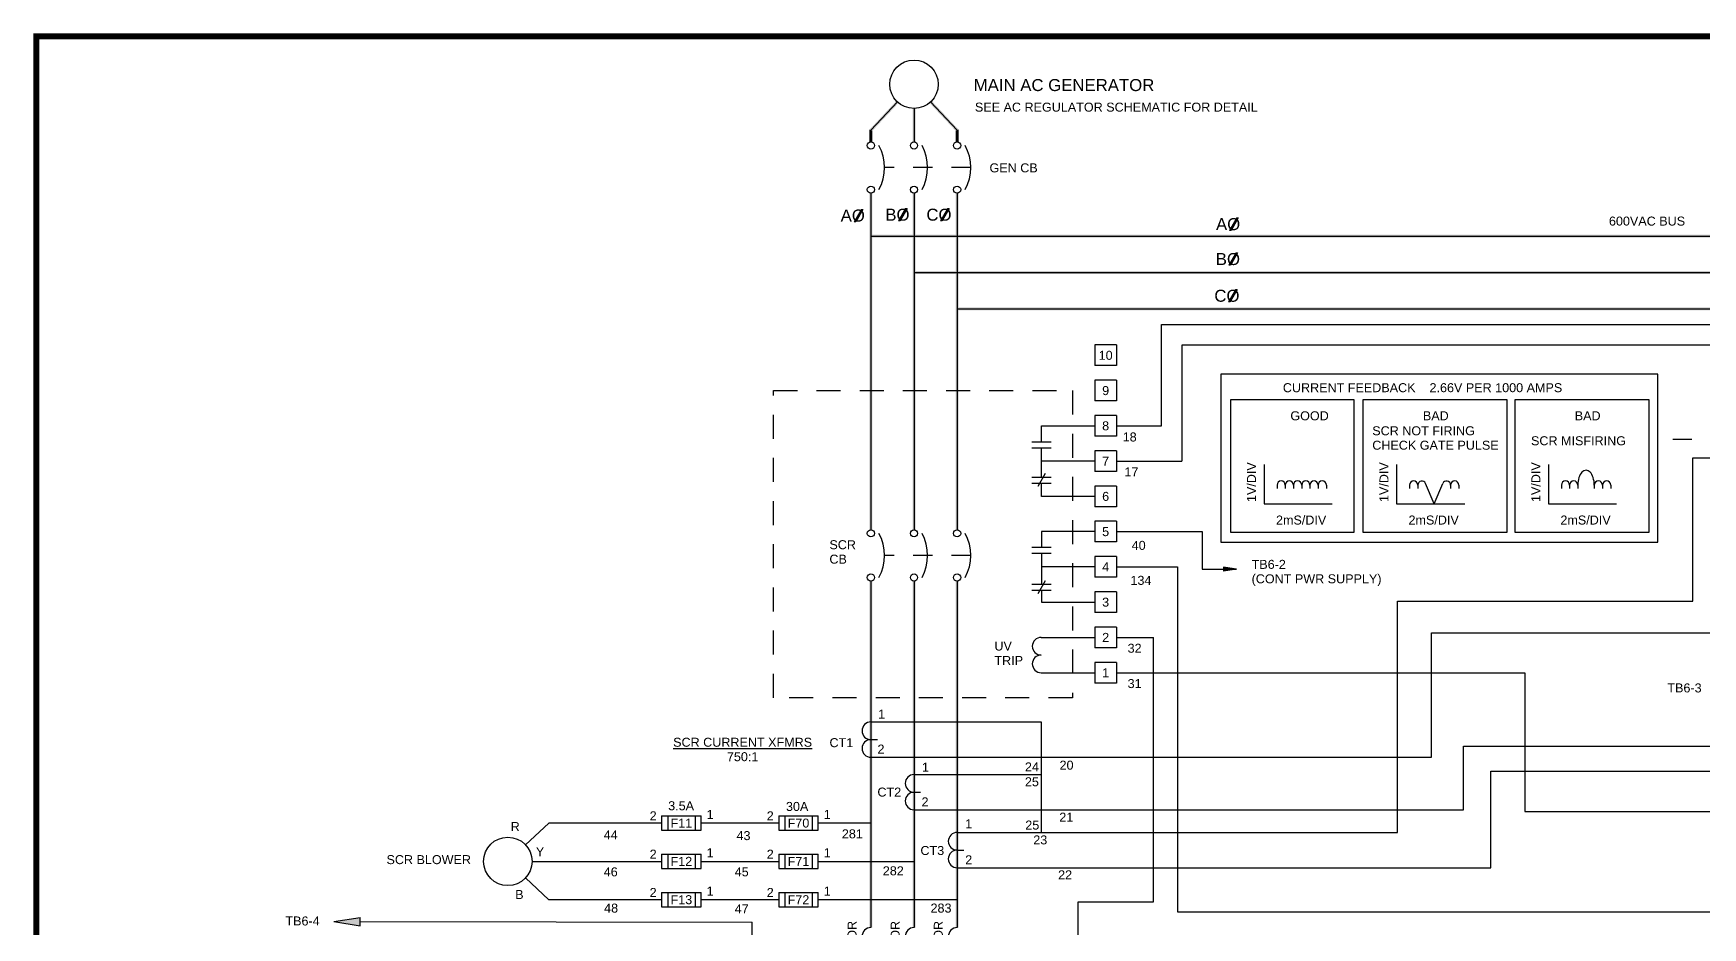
# Model space of a CAD drawing. Extents: x 1.5 to 19.5, y -3 to 8.3.
# Drawn here: x 1.51 to 10.21, y 3.6 to 8.26 of the extents above; entities that cross this region are included whole.
import ezdxf
from ezdxf.enums import TextEntityAlignment as Align

# ---------------------------------------------------------------- set-up
doc = ezdxf.new("R2010")
doc.units = 0
doc.header["$MEASUREMENT"] = 0
doc.linetypes.add('DASHED2', pattern=[0.375, 0.25, -0.125])
doc.layers.get('0').update_dxf_attribs({"linetype": 'CONTINUOUS'})
doc.layers.add('DRAWING', color=7, linetype='CONTINUOUS')
doc.styles.get("Standard").update_dxf_attribs({"font": 'ARIAL.TTF'})

# ---------------------------------------------------------------- blocks, each defined once
blk = doc.blocks.new('voltage_indicator')
blk.add_hatch(color=256).paths.add_polyline_path([(-0.0215, 0), (0, 0.1362), (0.0215, 0), (0, 0)])
for p, q in [((0, 0.1362), (-0.0215, 0)), ((0, 0.1362), (0.0215, 0)), ((-0.0215, 0), (0.0215, 0))]:
    blk.add_line(p, q)
blk = doc.blocks.new('connection')
blk.add_circle((0.074, 0), 0.0744)
blk = doc.blocks.new('CircuitBreaker')
blk.add_arc((-0.1719, -0.1337), 0.2429, 331.70714, 28.29286)
at = {"xscale": 0.25, "yscale": 0.25, "zscale": 0.25}
for p in [(-0.0186, -0.0186), (-0.0186, -0.2489)]:
    blk.add_blockref('connection', p, dxfattribs=at)
blk = doc.blocks.new('pot_arrow')
blk.add_hatch(color=256).paths.add_polyline_path([(-0.0681, 0.0108), (-0.0681, -0.0108), (0, 0)])
for p, q in [((-0.0681, 0.0108), (-0.0681, -0.0108)), ((0, 0), (-0.0681, 0.0108)), ((0, 0), (-0.0681, -0.0108))]:
    blk.add_line(p, q)
blk = doc.blocks.new('npcap')
for p, q in [((0, 0.0508), (0, -0.0508)), ((0.0312, 0.0508), (0.0312, -0.0508))]:
    blk.add_line(p, q)
blk = doc.blocks.new('N_C_contact')
for p, q in [((0.0508, 0.0312), (-0.0508, 0.0312)), ((0.0508, 0), (-0.0508, 0)), ((-0.0197, -0.0185), (0.0197, 0.0498))]:
    blk.add_line(p, q)
blk = doc.blocks.new('A_phase')
h = blk.add_hatch(color=256)
h.paths.add_polyline_path([(0.1, -0.0335), (0.1076, -0.0335), (0.1449, 0.0311), (0.1373, 0.0311)], flags=16)
h.paths.add_polyline_path([(0.0099, -0.0497), (0.1646, -0.0497), (0.1646, 0.0473), (0.0099, 0.0473)], flags=9)
for p, q in [((0.1373, 0.0311), (0.1, -0.0335)), ((0.1449, 0.0311), (0.1076, -0.0335)), ((0.1373, 0.0311), (0.1449, 0.0311)), ((0.1076, -0.0335), (0.1, -0.0335))]:
    blk.add_line(p, q)
blk.add_text('AO', height=0.0625).set_placement((0.0289, -0.0324))
blk = doc.blocks.new('B_phase')
h = blk.add_hatch(color=256)
h.paths.add_polyline_path([(0.0939, -0.0314), (0.1014, -0.0314), (0.1387, 0.0332), (0.1312, 0.0332)], flags=16)
h.paths.add_polyline_path([(0.0103, -0.0476), (0.1585, -0.0476), (0.1585, 0.0494), (0.0103, 0.0494)], flags=9)
for p, q in [((0.1312, 0.0332), (0.0939, -0.0314)), ((0.1387, 0.0332), (0.1014, -0.0314)), ((0.1312, 0.0332), (0.1387, 0.0332)), ((0.1014, -0.0314), (0.0939, -0.0314))]:
    blk.add_line(p, q)
blk.add_text('BO', height=0.0625).set_placement((0.0253, -0.0303))
blk = doc.blocks.new('C_phase')
h = blk.add_hatch(color=256)
h.paths.add_polyline_path([(0.0991, -0.0264), (0.1066, -0.0264), (0.1439, 0.0382), (0.1364, 0.0382)], flags=16)
h.paths.add_polyline_path([(0.0134, -0.0425), (0.1685, -0.0425), (0.1685, 0.0545), (0.0134, 0.0545)], flags=9)
for p, q in [((0.1364, 0.0382), (0.0991, -0.0264)), ((0.1439, 0.0382), (0.1066, -0.0264)), ((0.1364, 0.0382), (0.1439, 0.0382)), ((0.1066, -0.0264), (0.0991, -0.0264))]:
    blk.add_line(p, q)
blk.add_text('CO', height=0.0625).set_placement((0.0253, -0.0253))

msp = doc.modelspace()

# ---------------------------------------------------------------- linework, layer by layer
at = {"color": 7, "const_width": 0.031}
msp.add_lwpolyline([(19.4486, -2.9542), (19.4486, 8.2458), (1.5286, 8.2458), (1.5286, -2.9542)], close=True, dxfattribs=at)
at = {"layer": 'DRAWING', "color": 7}
for p, q in [((6.0144, 7.9039), (5.876, 7.7564)), ((6.1007, 7.8698), (6.1007, 7.6955)), ((6.187, 7.9039), (6.3254, 7.7564)), ((5.876, 7.7564), (5.876, 7.6955)), ((6.3254, 7.7564), (6.3254, 7.6955)), ((5.876, 7.4281), (5.876, 5.6737)), ((6.1007, 7.4281), (6.1007, 5.6737)), ((6.3254, 7.4281), (6.3254, 5.6737)), ((5.876, 7.204), (16.1317, 7.204)), ((6.1007, 7.0149), (16.1317, 7.0149)), ((6.3254, 6.8258), (16.1317, 6.8258)), ((7.3898, 6.2155), (7.3898, 6.7431)), ((7.3898, 6.7431), (13.8593, 6.7431)), ((7.1553, 6.6369), (7.0427, 6.6369)), ((7.0427, 6.6369), (7.0427, 6.5294)), ((7.1553, 6.6369), (7.1553, 6.5294)), ((13.7055, 6.6367), (7.4963, 6.6367)), ((7.4963, 6.6367), (7.4963, 6.0316)), ((7.1553, 6.5294), (7.0427, 6.5294)), ((7.1553, 6.453), (7.0427, 6.453)), ((7.0427, 6.453), (7.0427, 6.3456)), ((7.1553, 6.453), (7.1553, 6.3456)), ((7.6998, 6.4852), (7.6998, 5.6099)), ((9.9759, 6.4852), (7.6998, 6.4852)), ((9.9759, 5.6099), (9.9759, 6.4852)), ((7.7486, 6.3518), (7.7486, 5.662)), ((8.3933, 6.3518), (7.7486, 6.3518)), ((8.3933, 5.662), (8.3933, 6.3518)), ((9.1911, 6.3518), (8.4389, 6.3518)), ((8.4389, 6.3518), (8.4389, 5.662)), ((9.1911, 5.662), (9.1911, 6.3518)), ((9.9303, 6.3518), (9.2302, 6.3518)), ((9.2302, 6.3518), (9.2302, 5.662)), ((9.9303, 5.662), (9.9303, 6.3518)), ((7.1553, 6.3456), (7.0427, 6.3456)), ((7.1553, 6.2692), (7.0427, 6.2692)), ((7.0427, 6.2692), (7.0427, 6.1618)), ((7.1553, 6.2692), (7.1553, 6.1618)), ((6.765, 6.2155), (7.0427, 6.2155)), ((6.765, 6.1309), (6.765, 6.2155)), ((7.1553, 6.2155), (7.3898, 6.2155)), ((6.765, 5.9486), (6.765, 6.0997)), ((7.1553, 6.1618), (7.0427, 6.1618)), ((7.0427, 6.0316), (6.765, 6.0316)), ((7.0427, 6.0854), (7.0427, 5.9779)), ((7.1553, 6.0854), (7.0427, 6.0854)), ((7.1553, 6.0854), (7.1553, 5.9779)), ((7.1553, 6.0316), (7.4963, 6.0316)), ((7.9244, 6.0134), (7.9244, 5.8084)), ((8.6148, 6.0134), (8.6148, 5.8084)), ((9.406, 6.0134), (9.406, 5.8084)), ((10.1574, 5.3012), (10.1574, 6.0482)), ((10.1574, 6.0482), (11.1638, 6.0482)), ((6.765, 5.8478), (6.765, 5.9174)), ((7.1553, 5.9779), (7.0427, 5.9779)), ((8.8105, 5.8084), (8.766, 5.9148)), ((8.8105, 5.8084), (8.8549, 5.9148)), ((7.0427, 5.8478), (6.765, 5.8478)), ((7.1553, 5.9015), (7.0427, 5.9015)), ((7.0427, 5.9015), (7.0427, 5.7941)), ((7.1553, 5.9015), (7.1553, 5.7941)), ((7.9917, 5.9066), (7.9917, 5.8888)), ((8.0345, 5.9066), (8.0345, 5.8888)), ((8.0773, 5.9066), (8.0773, 5.8888)), ((8.1201, 5.9066), (8.1201, 5.8888)), ((8.163, 5.9066), (8.163, 5.8888)), ((8.2058, 5.9066), (8.2058, 5.8888)), ((8.2486, 5.9066), (8.2486, 5.8888)), ((8.6821, 5.9066), (8.6821, 5.8888)), ((8.7249, 5.9066), (8.7249, 5.8888)), ((8.8961, 5.9066), (8.8961, 5.8888)), ((8.9389, 5.9066), (8.9389, 5.8888)), ((9.4733, 5.9066), (9.4733, 5.8888)), ((9.5161, 5.9066), (9.5161, 5.8888)), ((9.5589, 5.9066), (9.5589, 5.8888)), ((9.6446, 5.9066), (9.6446, 5.8888)), ((9.6874, 5.9066), (9.6874, 5.8888)), ((9.7302, 5.9066), (9.7302, 5.8888)), ((7.1553, 5.7941), (7.0427, 5.7941)), ((7.9244, 5.8084), (8.2794, 5.8084)), ((8.6148, 5.8084), (8.9697, 5.8084)), ((9.406, 5.8084), (9.761, 5.8084)), ((6.765, 5.664), (6.765, 5.581)), ((7.0427, 5.664), (6.765, 5.664)), ((7.0427, 5.7177), (7.0427, 5.6102)), ((7.1553, 5.7177), (7.0427, 5.7177)), ((7.1553, 5.7177), (7.1553, 5.6102)), ((7.1553, 5.664), (7.6012, 5.664)), ((7.6012, 5.664), (7.6012, 5.4686)), ((7.7486, 5.662), (8.3933, 5.662)), ((8.4389, 5.662), (9.1911, 5.662)), ((9.2302, 5.662), (9.9303, 5.662)), ((7.1553, 5.6102), (7.0427, 5.6102)), ((7.6998, 5.6099), (9.9759, 5.6099)), ((6.765, 5.5497), (6.765, 5.3896)), ((7.0427, 5.4801), (6.765, 5.4801)), ((7.1553, 5.5339), (7.0427, 5.5339)), ((7.0427, 5.5339), (7.0427, 5.4264)), ((7.1553, 5.5339), (7.1553, 5.4264)), ((7.1553, 5.4801), (7.4726, 5.4801)), ((7.4726, 5.4801), (7.4726, 3.6821)), ((5.876, 5.4062), (5.876, 3.5997)), ((6.1007, 5.4062), (6.1007, 3.5997)), ((6.3254, 5.4062), (6.3254, 3.5997)), ((7.1553, 5.4264), (7.0427, 5.4264)), ((7.6012, 5.4686), (7.7806, 5.4686)), ((6.765, 5.3583), (6.765, 5.2963)), ((7.1553, 5.35), (7.0427, 5.35)), ((7.0427, 5.35), (7.0427, 5.2426)), ((7.1553, 5.35), (7.1553, 5.2426)), ((6.765, 5.2963), (7.0427, 5.2963)), ((7.1553, 5.2426), (7.0427, 5.2426)), ((8.6199, 4.0958), (8.6199, 5.3012)), ((8.6199, 5.3012), (10.1574, 5.3012)), ((7.0427, 5.1662), (7.0427, 5.0587)), ((7.1553, 5.1662), (7.0427, 5.1662)), ((7.1553, 5.1662), (7.1553, 5.0587)), ((8.7973, 4.488), (8.7973, 5.1358)), ((8.7973, 5.1358), (10.3111, 5.1358)), ((6.763, 5.1125), (7.0427, 5.1125)), ((7.1553, 5.0587), (7.0427, 5.0587)), ((7.1553, 5.1125), (7.3487, 5.1125)), ((7.3487, 3.7336), (7.3487, 5.1125)), ((7.1553, 4.9823), (7.0427, 4.9823)), ((7.0427, 4.9823), (7.0427, 4.8749)), ((7.1553, 4.9823), (7.1553, 4.8749)), ((6.763, 4.9286), (7.0427, 4.9286)), ((7.1553, 4.8749), (7.0427, 4.8749)), ((7.1553, 4.9286), (9.2822, 4.9286)), ((9.2822, 4.9286), (9.2822, 4.2055)), ((5.876, 4.6719), (6.763, 4.6719)), ((6.763, 4.6719), (6.763, 4.0958)), ((5.876, 4.5799), (5.9105, 4.5799)), ((8.9628, 4.2139), (8.9628, 4.5449)), ((8.9628, 4.5449), (10.5359, 4.5449)), ((5.876, 4.488), (8.7973, 4.488)), ((6.1007, 4.3978), (6.763, 4.3978)), ((9.1048, 3.9119), (9.1048, 4.4149)), ((9.1048, 4.4149), (10.6541, 4.4149)), ((6.1007, 4.3059), (6.1352, 4.3059)), ((4.7857, 4.1819), (4.9918, 4.1819)), ((4.7857, 4.1819), (4.7857, 4.1077)), ((4.8174, 4.1819), (4.8174, 4.1077)), ((4.9601, 4.1819), (4.9601, 4.1077)), ((4.9918, 4.1077), (4.9918, 4.1819)), ((5.3958, 4.1819), (5.6018, 4.1819)), ((5.3958, 4.1819), (5.3958, 4.1077)), ((5.4275, 4.1819), (5.4275, 4.1077)), ((5.5701, 4.1819), (5.5701, 4.1077)), ((5.6018, 4.1077), (5.6018, 4.1819)), ((6.1007, 4.2139), (8.9628, 4.2139)), ((9.2822, 4.2055), (11.1638, 4.2055)), ((4.0767, 4.0313), (4.1976, 4.1448)), ((4.7857, 4.1448), (4.1976, 4.1448)), ((4.7857, 4.1077), (4.9918, 4.1077)), ((5.3958, 4.1448), (4.9918, 4.1448)), ((5.3958, 4.1077), (5.6018, 4.1077)), ((5.876, 4.1448), (5.6018, 4.1448)), ((6.3254, 4.0958), (8.6199, 4.0958)), ((6.3254, 4.0038), (6.3599, 4.0038)), ((4.1108, 3.9451), (4.7857, 3.9451)), ((4.7857, 3.9821), (4.9918, 3.9821)), ((4.7857, 3.9821), (4.7857, 3.908)), ((4.8174, 3.9821), (4.8174, 3.908)), ((4.9601, 3.9821), (4.9601, 3.908)), ((4.9918, 3.908), (4.9918, 3.9821)), ((4.9918, 3.9451), (5.3958, 3.9451)), ((5.3958, 3.9821), (5.6018, 3.9821)), ((5.3958, 3.9821), (5.3958, 3.908)), ((5.4275, 3.9821), (5.4275, 3.908)), ((5.5701, 3.9821), (5.5701, 3.908)), ((5.6018, 3.908), (5.6018, 3.9821)), ((5.6018, 3.9451), (6.1007, 3.9451)), ((4.0767, 3.8588), (4.1976, 3.7453)), ((4.7857, 3.908), (4.9918, 3.908)), ((5.3958, 3.908), (5.6018, 3.908)), ((6.3254, 3.9119), (9.1048, 3.9119)), ((4.7857, 3.7453), (4.1976, 3.7453)), ((4.7857, 3.7824), (4.9918, 3.7824)), ((4.7857, 3.7824), (4.7857, 3.7082)), ((4.8174, 3.7824), (4.8174, 3.7082)), ((4.9601, 3.7824), (4.9601, 3.7082)), ((4.9918, 3.7082), (4.9918, 3.7824)), ((5.3958, 3.7453), (4.9918, 3.7453)), ((5.3958, 3.7824), (5.3958, 3.7082)), ((5.3958, 3.7824), (5.6018, 3.7824)), ((5.4275, 3.7824), (5.4275, 3.7082)), ((5.5701, 3.7824), (5.5701, 3.7082)), ((5.6018, 3.7082), (5.6018, 3.7824)), ((6.3254, 3.7453), (5.6018, 3.7453)), ((4.7857, 3.7082), (4.9918, 3.7082)), ((5.3958, 3.7082), (5.6018, 3.7082)), ((6.9558, 3.7336), (7.3487, 3.7336)), ((6.9558, 3.1893), (6.9558, 3.7336)), ((7.4726, 3.6821), (10.2638, 3.6821)), ((3.2153, 3.6312), (5.2583, 3.6278)), ((5.2583, 3.1893), (5.2583, 3.6278))]:
    msp.add_line(p, q, dxfattribs=at)
at = {"layer": 'DRAWING', "color": 7, "linetype": 'DASHED2', "ltscale": 0.1875}
for p, q in [((6.3964, 7.5618), (5.947, 7.5618)), ((6.3964, 5.54), (5.947, 5.54))]:
    msp.add_line(p, q, dxfattribs=at)
at = {"layer": 'DRAWING', "color": 7, "linetype": 'DASHED2', "ltscale": 0.5}
for p, q in [((5.368, 4.798), (5.368, 6.3993)), ((5.368, 6.3993), (6.9261, 6.3993)), ((6.9261, 6.3993), (6.9261, 4.798)), ((6.9261, 4.798), (5.368, 4.798))]:
    msp.add_line(p, q, dxfattribs=at)
at = {"layer": 'DRAWING', "color": 7, "linetype": 'DASHED2', "ltscale": 0.25}
msp.add_line((10.5531, 6.1444), (9.9759, 6.1444), dxfattribs=at)
at = {"layer": 'DRAWING', "color": 7}
for centre in [(6.1007, 7.9959), (3.9848, 3.9451)]:
    msp.add_circle(centre, 0.1261, dxfattribs=at)
for centre, radius, start, end in [((8.0131, 5.9066), 0.0214, 0, 180), ((8.0559, 5.9066), 0.0214, 0, 180), ((8.0987, 5.9066), 0.0214, 0, 180), ((8.1416, 5.9066), 0.0214, 0, 180), ((8.1844, 5.9066), 0.0214, 0, 180), ((8.2272, 5.9066), 0.0214, 0, 180), ((8.7035, 5.9066), 0.0214, 0, 180), ((8.7463, 5.9066), 0.0214, 22.67024, 180), ((8.8747, 5.9066), 0.0214, 0, 157.32976), ((8.9175, 5.9066), 0.0214, 0, 180), ((9.4947, 5.9066), 0.0214, 0, 180), ((9.5375, 5.9066), 0.0214, 0, 180), ((9.666, 5.9066), 0.0214, 0, 180), ((9.7088, 5.9066), 0.0214, 0, 180), ((6.763, 5.0665), 0.046, 90, 270), ((6.763, 4.9746), 0.046, 90, 270), ((5.876, 4.6259), 0.046, 90, 270), ((5.876, 4.534), 0.046, 90, 270), ((6.1007, 4.3518), 0.046, 90, 270), ((6.1007, 4.2599), 0.046, 90, 270), ((6.3254, 4.0498), 0.046, 90, 270), ((6.3254, 3.9579), 0.046, 90, 270), ((5.876, 3.5538), 0.046, 90, 270), ((6.1007, 3.5538), 0.046, 90, 270), ((6.3254, 3.5538), 0.046, 90, 270)]:
    msp.add_arc(centre, radius, start, end, dxfattribs=at)
msp.add_ellipse((9.6017, 5.9066), major_axis=(0, -0.0778), ratio=0.550011, start_param=1.570796, end_param=4.712389, dxfattribs=at)
for points in [[(6.0201, 7.8986), (6.0087, 7.9093), (5.8838, 7.7533), (5.8682, 7.7595)], [(6.1085, 7.8698), (6.0929, 7.8698), (6.1085, 7.6955), (6.0929, 7.6955)], [(6.1927, 7.9093), (6.1813, 7.8986), (6.3332, 7.7595), (6.3176, 7.7533)], [(5.8838, 7.7533), (5.8682, 7.7595), (5.8838, 7.6955), (5.8682, 7.6955)], [(6.3332, 7.7595), (6.3176, 7.7533), (6.3332, 7.6955), (6.3176, 7.6955)], [(5.8838, 7.4281), (5.8682, 7.4281), (5.8838, 5.6737), (5.8682, 5.6737)], [(6.1085, 7.4281), (6.0929, 7.4281), (6.1085, 5.6737), (6.0929, 5.6737)], [(6.3332, 7.4281), (6.3176, 7.4281), (6.3332, 5.6737), (6.3176, 5.6737)], [(5.876, 7.2118), (5.876, 7.1962), (16.1317, 7.2118), (16.1317, 7.1962)], [(6.1085, 7.0227), (6.1085, 7.0071), (16.1317, 7.0227), (16.1317, 7.0071)], [(6.3332, 6.8336), (6.3332, 6.818), (16.1317, 6.8336), (16.1317, 6.818)], [(5.8838, 5.4062), (5.8682, 5.4062), (5.8838, 3.5997), (5.8682, 3.5997)], [(6.1085, 5.4062), (6.0929, 5.4062), (6.1085, 3.5997), (6.0929, 3.5997)], [(6.3332, 5.4062), (6.3176, 5.4062), (6.3332, 3.5997), (6.3176, 3.5997)]]:
    msp.add_trace(points, dxfattribs=at)

# ---------------------------------------------------------------- block references
for name, p in [('CircuitBreaker', (5.876, 7.6955)), ('CircuitBreaker', (6.1007, 7.6955)), ('CircuitBreaker', (6.3254, 7.6955)), ('A_phase', (5.6896, 7.3128)), ('B_phase', (5.9259, 7.3153)), ('C_phase', (6.1398, 7.3103)), ('A_phase', (7.6449, 7.2681)), ('B_phase', (7.6474, 7.0841)), ('C_phase', (7.6399, 6.8877)), ('CircuitBreaker', (5.876, 5.6737)), ('CircuitBreaker', (6.1007, 5.6737)), ('CircuitBreaker', (6.3254, 5.6737)), ('pot_arrow', (7.7806, 5.4686))]:
    msp.add_blockref(name, p, dxfattribs=at)
for name, p, rotation in [('npcap', (6.765, 6.1309), 270), ('N_C_contact', (6.765, 5.9486), 180), ('npcap', (6.765, 5.581), 270), ('N_C_contact', (6.765, 5.3896), 180), ('voltage_indicator', (3.2153, 3.6312), 90)]:
    msp.add_blockref(name, p, dxfattribs=dict(at, rotation=rotation))

# ---------------------------------------------------------------- texts
for s, height, p in [('MAIN AC GENERATOR', 0.0625, (6.4116, 7.9606)), ('SEE AC REGULATOR SCHEMATIC FOR DETAIL', 0.046875, (6.4179, 7.8534)), ('GEN CB', 0.04688, (6.4939, 7.5367)), ('600VAC BUS', 0.04688, (9.7208, 7.2594)), ('CURRENT FEEDBACK    2.66V PER 1000 AMPS', 0.046875, (8.0221, 6.3909)), ('GOOD', 0.04688, (8.0612, 6.2444)), ('BAD', 0.04688, (8.7515, 6.2444)), ('BAD', 0.04688, (9.5428, 6.2444)), ('18', 0.04688, (7.1877, 6.134)), ('SCR NOT FIRING', 0.046875, (8.4878, 6.1663)), ('CHECK GATE PULSE', 0.046875, (8.4878, 6.091)), ('SCR MISFIRING', 0.046875, (9.3149, 6.1143)), ('17', 0.04688, (7.1968, 5.9517)), ('2mS/DIV', 0.04688, (7.9863, 5.701)), ('2mS/DIV', 0.04688, (8.6766, 5.701)), ('2mS/DIV', 0.04688, (9.4679, 5.701)), ('SCR', 0.04688, (5.6599, 5.5724)), ('40', 0.04688, (7.2346, 5.569)), ('CB', 0.04688, (5.6599, 5.4971)), ('TB6-2', 0.04688, (7.8593, 5.47)), ('134', 0.04688, (7.2282, 5.3866)), ('(CONT PWR SUPPLY)', 0.046875, (7.8593, 5.3947)), ('UV', 0.04688, (6.5195, 5.0441)), ('32', 0.04688, (7.2134, 5.0328)), ('TRIP', 0.04688, (6.5195, 4.9688)), ('31', 0.04688, (7.2134, 4.8486)), ('TB6-3', 0.04688, (10.0253, 4.8258)), ('1', 0.0469, (5.914, 4.6897)), ('CT1', 0.04688, (5.6603, 4.5405)), ('2', 0.0469, (5.9103, 4.507)), ('1', 0.0469, (6.1417, 4.4127)), ('24', 0.04688, (6.6783, 4.414)), ('20', 0.04688, (6.8588, 4.4233)), ('25', 0.04688, (6.6783, 4.3367)), ('CT2', 0.04688, (5.9101, 4.2829)), ('2', 0.0469, (6.1398, 4.2319)), ('2', 0.0469, (4.7235, 4.1591)), ('3.5A', 0.04688, (4.8199, 4.2117)), ('1', 0.0469, (5.0202, 4.1665)), ('2', 0.0469, (5.3335, 4.1591)), ('30A', 0.04688, (5.4336, 4.208)), ('1', 0.0469, (5.6302, 4.1665)), ('21', 0.04688, (6.8575, 4.1522)), ('R', 0.0469, (3.9994, 4.1033)), ('44', 0.04688, (4.4843, 4.0598)), ('43', 0.04688, (5.1759, 4.056)), ('281', 0.04688, (5.7247, 4.0653)), ('1', 0.0469, (6.3674, 4.1182)), ('25', 0.04688, (6.6803, 4.1109)), ('Y', 0.0469, (4.1306, 3.9721)), ('2', 0.0469, (4.7235, 3.9593)), ('1', 0.0469, (5.0202, 3.9668)), ('2', 0.0469, (5.3335, 3.9593)), ('1', 0.0469, (5.6302, 3.9668)), ('CT3', 0.04688, (6.1342, 3.9783)), ('23', 0.04688, (6.7219, 4.0336)), ('SCR BLOWER', 0.04688, (3.3526, 3.9308)), ('46', 0.04688, (4.4843, 3.8671)), ('45', 0.04688, (5.1666, 3.8671)), ('282', 0.04688, (5.938, 3.8726)), ('2', 0.0469, (6.3674, 3.9299)), ('22', 0.04688, (6.8515, 3.8518)), ('B', 0.0469, (4.023, 3.7488)), ('2', 0.0469, (4.7235, 3.7596)), ('1', 0.0469, (5.0202, 3.767)), ('2', 0.0469, (5.3335, 3.7596)), ('1', 0.0469, (5.6302, 3.767)), ('TB6-4', 0.04688, (2.8261, 3.611)), ('48', 0.04688, (4.4862, 3.6781)), ('47', 0.04688, (5.1666, 3.6744)), ('283', 0.04688, (6.1867, 3.6783))]:
    msp.add_text(s, height=height, dxfattribs=at).set_placement(p)
for s, height, p in [('10', 0.04688, (7.099, 6.5831)), ('9', 0.0469, (7.099, 6.3993)), ('8', 0.0469, (7.099, 6.2155)), ('7', 0.0469, (7.099, 6.0316)), ('6', 0.0469, (7.099, 5.8478)), ('5', 0.0469, (7.099, 5.664)), ('4', 0.0469, (7.099, 5.4801)), ('3', 0.0469, (7.099, 5.2963)), ('2', 0.0469, (7.099, 5.1125)), ('1', 0.0469, (7.099, 4.9286)), ('F11', 0.04688, (4.8887, 4.1448)), ('F70', 0.04688, (5.4988, 4.1448)), ('F12', 0.04688, (4.8887, 3.9451)), ('F71', 0.04688, (5.4988, 3.9451)), ('F13', 0.04688, (4.8887, 3.7453)), ('F72', 0.04688, (5.4988, 3.7453))]:
    msp.add_text(s, height=height, dxfattribs=at).set_placement(p, align=Align.MIDDLE_CENTER)
for s, p in [('1V/DIV', (7.8821, 5.8182)), ('1V/DIV', (8.5724, 5.8182)), ('1V/DIV', (9.3637, 5.8182)), ('AC REACTOR', (5.8012, 3.2054)), ('AC REACTOR', (6.0259, 3.2054)), ('AC REACTOR', (6.2507, 3.2054))]:
    msp.add_text(s, height=0.04688, rotation=90, dxfattribs=at).set_placement(p)
for s, height, p in [('%%USCR CURRENT XFMRS', 0.046875, (5.2078, 4.5427)), ('750:1', 0.04688, (5.2078, 4.4674))]:
    msp.add_text(s, height=height, dxfattribs=at).set_placement(p, align=Align.CENTER)

doc.saveas('drawing.dxf')
